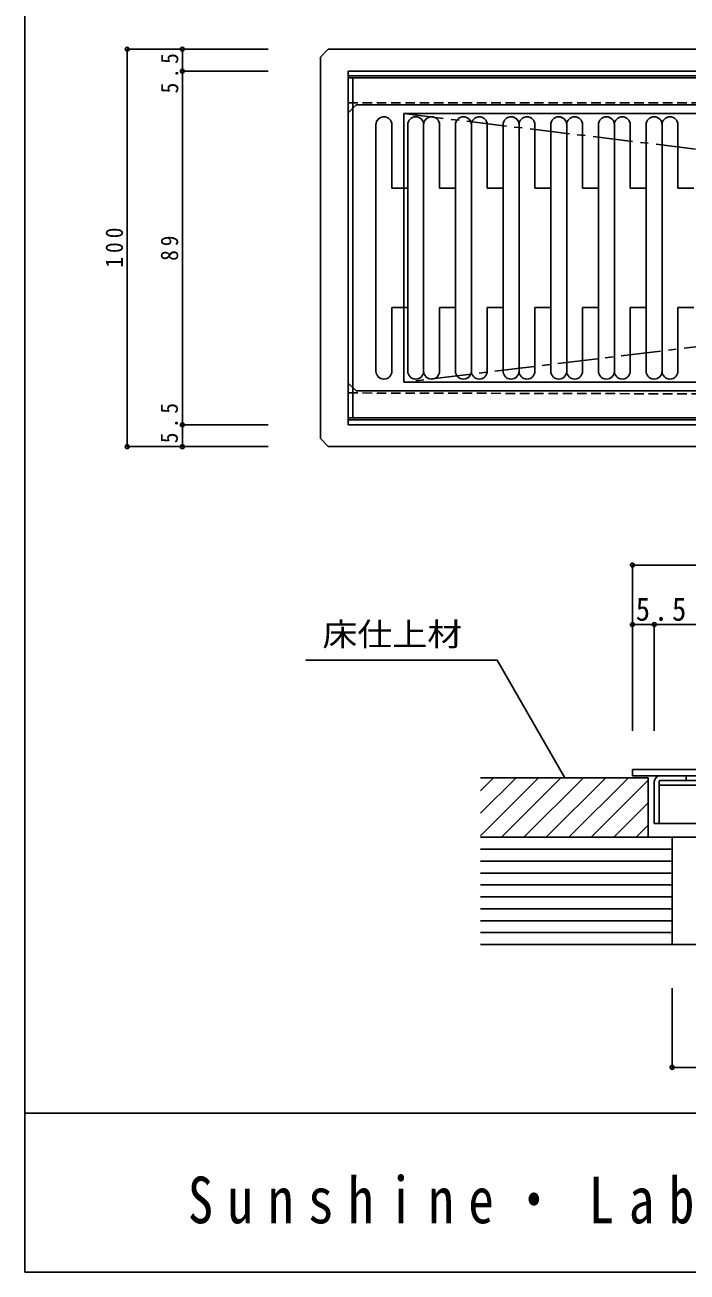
# Model space of a CAD drawing. Units: millimetres at full size, sheet at 1:2; details may follow other scales. Extents: x -436 to 372, y -270 to 292.
# Drawn here: x -435.8 to -269.1, y -270.5 to 43.4 of the extents above; entities that cross this region are included whole.
import ezdxf
from ezdxf.enums import TextEntityAlignment as Align

# ---------------------------------------------------------------- set-up
doc = ezdxf.new("R2010")
doc.units = ezdxf.units.MM
doc.header["$LTSCALE"] = 2
doc.header["$PDMODE"] = 32
doc.header["$PDSIZE"] = 1
doc.linetypes.add('CHAIN1', pattern=[8, 5, -1, 1, -1])
doc.linetypes.add('DASHED1', pattern=[1.8, 1.2, -0.6])
doc.layers.add('0-0', color=7, linetype='Continuous')
doc.layers.add('F-0', color=2, linetype='Continuous')
doc.styles.add('ＭＳ ゴシック', font='')
doc.styles.add('ＭＳ 明朝', font='')
doc.styles.get('ＭＳ ゴシック').set_extended_font_data('MS Gothic')
doc.styles.get('ＭＳ 明朝').set_extended_font_data('MS Mincho')

msp = doc.modelspace()

# ---------------------------------------------------------------- linework, layer by layer
at = {"layer": '0-0', "color": 4}
for p, q in [((-410.047, 37.249), (-410.047, -62.751)), ((-410.047, 37.249), (-374.546, 37.249)), ((-396.166, 37.249), (-396.166, 31.749)), ((-396.166, 37.249), (-374.546, 37.249)), ((-396.166, 31.749), (-374.546, 31.749)), ((-396.166, 31.749), (-396.166, -57.251)), ((-352.423, 23.249), (-354.423, 21.249)), ((-352.423, 23.249), (221.577, 23.249)), ((-354.423, -46.751), (-354.423, 21.249)), ((-347.423, -43.751), (-347.423, 18.249)), ((-343.423, 2.249), (-343.423, 18.249)), ((-335.423, -43.751), (-335.423, 18.249)), ((-331.423, 2.249), (-331.423, 18.249)), ((-323.423, -43.751), (-323.423, 18.249)), ((-319.423, 2.249), (-319.423, 18.249)), ((-311.423, -43.751), (-311.423, 18.249)), ((-307.423, 2.249), (-307.423, 18.249)), ((-299.423, -43.751), (-299.423, 18.249)), ((-295.423, 2.249), (-295.423, 18.249)), ((-287.423, -43.751), (-287.423, 18.249)), ((-283.423, 2.249), (-283.423, 18.249)), ((-275.423, -43.751), (-275.423, 18.249)), ((-271.423, 2.249), (-271.423, 18.249)), ((-343.423, 2.249), (-339.423, 2.249)), ((-339.423, 2.249), (-339.423, -27.751)), ((-331.423, 2.249), (-327.423, 2.249)), ((-327.423, 2.249), (-327.423, -27.751)), ((-319.423, 2.249), (-315.423, 2.249)), ((-315.423, 2.249), (-315.423, -27.751)), ((-307.423, 2.249), (-303.423, 2.249)), ((-303.423, 2.249), (-303.423, -27.751)), ((-295.423, 2.249), (-291.423, 2.249)), ((-291.423, 2.249), (-291.423, -27.751)), ((-283.423, 2.249), (-279.423, 2.249)), ((-279.423, 2.249), (-279.423, -27.751)), ((-271.423, 2.249), (-267.423, 2.249)), ((-343.423, -27.751), (-339.423, -27.751)), ((-343.423, -43.751), (-343.423, -27.751)), ((-331.423, -27.751), (-327.423, -27.751)), ((-331.423, -43.751), (-331.423, -27.751)), ((-319.423, -27.751), (-315.423, -27.751)), ((-319.423, -43.751), (-319.423, -27.751)), ((-307.423, -27.751), (-303.423, -27.751)), ((-307.423, -43.751), (-307.423, -27.751)), ((-295.423, -27.751), (-291.423, -27.751)), ((-295.423, -43.751), (-295.423, -27.751)), ((-283.423, -27.751), (-279.423, -27.751)), ((-283.423, -43.751), (-283.423, -27.751)), ((-271.423, -27.751), (-267.423, -27.751)), ((-271.423, -43.751), (-271.423, -27.751)), ((-354.423, -46.751), (-352.423, -48.751)), ((-352.423, -48.751), (221.577, -48.751)), ((-396.166, -57.251), (-374.546, -57.251)), ((-396.166, -57.251), (-396.166, -62.751)), ((-410.047, -62.751), (-374.546, -62.751)), ((-396.166, -62.751), (-374.546, -62.751)), ((-282.874, -92.589), (-282.874, -134.262)), ((-282.874, -92.589), (-182.874, -92.589)), ((-282.874, -107.541), (-282.874, -134.262)), ((-277.374, -107.541), (-277.374, -134.262)), ((-316.918, -116.52), (-365.059, -116.52)), ((-299.853, -146.078), (-316.918, -116.52)), ((-321.114, -160.67), (-306.522, -146.078)), ((-321.114, -155.013), (-312.179, -146.078)), ((-321.114, -149.356), (-317.836, -146.078)), ((-315.865, -161.078), (-300.865, -146.078)), ((-310.208, -161.078), (-295.208, -146.078)), ((-304.552, -161.078), (-289.552, -146.078)), ((-298.895, -161.078), (-283.895, -146.078)), ((-293.238, -161.078), (-278.874, -146.714)), ((-287.581, -161.078), (-278.874, -152.371)), ((-281.924, -161.078), (-278.874, -158.028)), ((-272.874, -161.078), (-192.874, -161.078)), ((-272.874, -164.078), (-321.114, -164.078)), ((-272.874, -167.078), (-321.114, -167.078)), ((-272.874, -170.078), (-321.114, -170.078)), ((-272.874, -173.078), (-321.114, -173.078)), ((-272.874, -176.078), (-321.114, -176.078)), ((-272.874, -179.078), (-321.114, -179.078)), ((-272.874, -182.078), (-321.114, -182.078)), ((-272.874, -185.078), (-321.114, -185.078)), ((-192.874, -188.078), (-272.874, -188.078)), ((-272.874, -218.981), (-272.874, -199.059)), ((-272.874, -218.981), (-192.874, -218.981))]:
    msp.add_line(p, q, dxfattribs=at)
at = {"layer": '0-0'}
for p, q in [((-361.423, 35.249), (-359.423, 37.249)), ((-361.423, 35.249), (-361.423, -60.751)), ((236.577, 37.249), (-359.423, 37.249)), ((-354.423, 31.749), (-354.423, -57.251)), ((231.577, 31.749), (-354.423, 31.749)), ((231.577, 30.549), (-354.423, 30.549)), ((231.577, 30.049), (-354.423, 30.049)), ((-353.223, 30.049), (-353.223, -55.551)), ((-353.223, 30.049), (-353.223, -55.551)), ((-340.423, 21.049), (-340.423, -46.551)), ((216.577, 21.049), (-340.423, 21.049)), ((-340.423, 21.049), (-340.423, -46.551)), ((-339.423, -43.751), (-339.423, 18.249)), ((-335.423, -43.751), (-335.423, 18.249)), ((-327.423, -43.751), (-327.423, 18.249)), ((-323.423, -43.751), (-323.423, 18.249)), ((-315.423, -43.751), (-315.423, 18.249)), ((-311.423, -43.751), (-311.423, 18.249)), ((-303.423, -43.751), (-303.423, 18.249)), ((-299.423, -43.751), (-299.423, 18.249)), ((-291.423, -43.751), (-291.423, 18.249)), ((-287.423, -43.751), (-287.423, 18.249)), ((-279.423, -43.751), (-279.423, 18.249)), ((-275.423, -43.751), (-275.423, 18.249)), ((216.577, -46.551), (-340.423, -46.551)), ((216.577, -46.551), (-340.423, -46.551)), ((231.577, -55.551), (-354.423, -55.551)), ((231.577, -55.551), (-354.423, -55.551)), ((231.577, -56.051), (-354.423, -56.051)), ((231.577, -57.251), (-354.423, -57.251)), ((-359.423, -62.751), (-361.423, -60.751)), ((236.577, -62.751), (-359.423, -62.751)), ((-282.874, -143.978), (-282.874, -145.578)), ((-265.874, -143.978), (-282.874, -143.978)), ((-278.874, -146.078), (-321.114, -146.078)), ((-275.874, -145.578), (-282.874, -145.578)), ((-278.874, -146.078), (-278.874, -161.078)), ((-277.374, -147.078), (-277.374, -157.578)), ((-276.174, -147.078), (-276.174, -157.578)), ((-265.874, -145.578), (-275.874, -145.578)), ((-269.374, -146.778), (-275.874, -146.778)), ((-269.374, -145.578), (-269.374, -146.778)), ((-269.374, -146.778), (-196.374, -146.778)), ((-189.874, -147.978), (-276.174, -147.978)), ((-276.174, -157.578), (-277.374, -157.578)), ((-189.574, -157.578), (-276.174, -157.578)), ((-272.874, -161.078), (-321.114, -161.078)), ((-272.874, -161.078), (-272.874, -188.078)), ((-272.874, -188.078), (-321.114, -188.078))]:
    msp.add_line(p, q, dxfattribs=at)
at = {"layer": '0-0', "linetype": 'DASHED1'}
for p, q in [((-354.423, 23.749), (231.577, 23.749)), ((-354.423, -49.251), (231.577, -50.751))]:
    msp.add_line(p, q, dxfattribs=at)
at = {"layer": '0-0', "color": 4, "linetype": 'CHAIN1'}
for p, q in [((-340.423, 21.049), (216.577, -46.551)), ((216.577, 21.049), (-340.423, -46.551))]:
    msp.add_line(p, q, dxfattribs=at)
at = {"layer": '0-0'}
for points in [[(231.577, 30.049), (-354.423, 30.049), (-354.423, -55.551)], [(216.577, -46.551), (216.577, 21.049), (-340.423, 21.049)]]:
    msp.add_lwpolyline(points, dxfattribs=at)
at = {"layer": '0-0', "color": 4}
msp.add_lwpolyline([(-282.874, -107.541), (-277.374, -107.541), (-188.374, -107.541), (-182.874, -107.541)], dxfattribs=at)
for centre, start, end in [((-345.423, 18.249), 0, 180), ((-333.423, 18.249), 0, 180), ((-321.423, 18.249), 0, 180), ((-309.423, 18.249), 0, 180), ((-297.423, 18.249), 0, 180), ((-285.423, 18.249), 0, 180), ((-273.423, 18.249), 0, 180), ((-345.423, -43.751), 180, 0), ((-333.423, -43.751), 180, 0), ((-321.423, -43.751), 180, 0), ((-309.423, -43.751), 180, 0), ((-297.423, -43.751), 180, 0), ((-285.423, -43.751), 180, 0), ((-273.423, -43.751), 180, 0)]:
    msp.add_arc(centre, 2, start, end, dxfattribs=at)
at = {"layer": '0-0'}
for centre, radius, start, end in [((-337.423, 18.249), 2, 0, 180), ((-325.423, 18.249), 2, 0, 180), ((-313.423, 18.249), 2, 0, 180), ((-301.423, 18.249), 2, 0, 180), ((-289.423, 18.249), 2, 0, 180), ((-277.423, 18.249), 2, 0, 180), ((-337.423, -43.751), 2, 180, 0), ((-325.423, -43.751), 2, 180, 0), ((-313.423, -43.751), 2, 180, 0), ((-301.423, -43.751), 2, 180, 0), ((-289.423, -43.751), 2, 180, 0), ((-277.423, -43.751), 2, 180, 0), ((-275.874, -147.078), 1.5, 90, 180), ((-275.874, -147.078), 0.3, 90, 180)]:
    msp.add_arc(centre, radius, start, end, dxfattribs=at)
at = {"layer": '0-0', "color": 5}
for p in [(-410.047, 37.249), (-396.166, 37.249), (-396.166, 31.749), (-396.166, -57.251), (-410.047, -62.751), (-396.166, -62.751)]:
    msp.add_point(p, dxfattribs=at)
at = {"layer": '0-0'}
for p in [(-282.874, -92.589), (-282.874, -107.541), (-277.374, -107.541)]:
    msp.add_point(p, dxfattribs=at)
at = {"layer": '0-0', "color": 4}
msp.add_point((-272.874, -218.981), dxfattribs=at)
at = {"layer": 'F-0', "color": 5}
for p, q in [((-435.786, -230.498), (372.214, -230.498)), ((372.214, -270.498), (-435.786, -270.498))]:
    msp.add_line(p, q, dxfattribs=at)
msp.add_lwpolyline([(-435.786, -270.498), (-435.786, 291.502), (372.214, 291.502)], dxfattribs=at)

# ---------------------------------------------------------------- texts
at = {"layer": '0-0', "style": 'ＭＳ ゴシック', "width": 1.1}
msp.add_text('床仕上材', height=5.865, dxfattribs=at).set_placement((-360.912, -114.683), align=Align.BOTTOM_LEFT)
at = {"layer": '0-0', "char_height": 4.399, "attachment_point": 7, "rotation": 90, "style": 'ＭＳ ゴシック'}
for s, insert in [('\\T1.38;\\W0.9;5.5', (-397.125, 26.14)), ('\\T1.38;\\W0.9;100', (-411.047, -17.751)), ('\\T1.36;\\W0.9;89', (-397.166, -16.001)), ('\\T1.38;\\W0.9;5.5', (-397.227, -61.903))]:
    msp.add_mtext(s, dxfattribs=dict(at, insert=insert))
at = {"layer": '0-0', "insert": (-282.033, -106.679), "char_height": 5.865, "attachment_point": 7, "style": 'ＭＳ ゴシック'}
msp.add_mtext('\\T1.27;\\W0.9;5.5', dxfattribs=at)
at = {"layer": 'F-0', "insert": (-394.78, -258.434), "char_height": 11.73, "attachment_point": 7, "style": 'ＭＳ 明朝'}
msp.add_mtext('\\T1.58;\\W0.8;Sunshine・Labo', dxfattribs=at)

doc.saveas('drawing.dxf')
